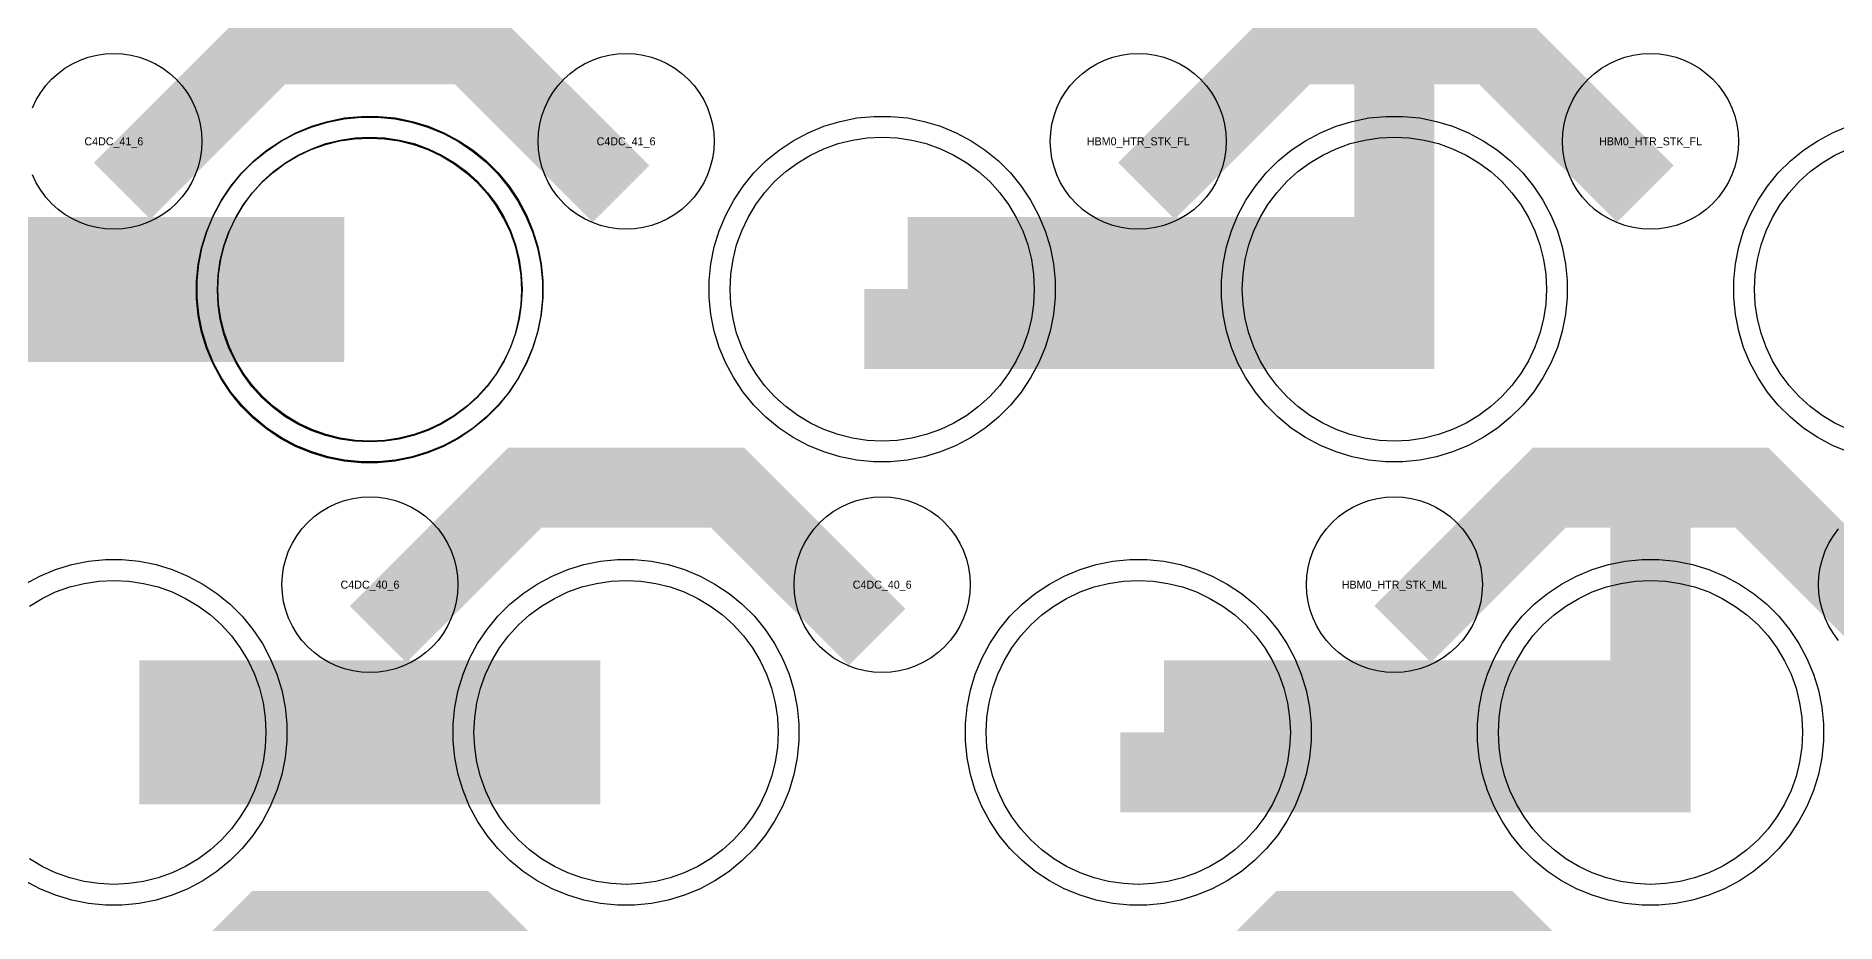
# Model space of a CAD drawing. Extents: x -11880 to 11880, y -14992 to 14992.
# Drawn here: x -10104 to -9542, y -9357 to -9079 of the extents above; entities that cross this region are included whole.
import ezdxf
from ezdxf.enums import TextEntityAlignment as Align

# ---------------------------------------------------------------- set-up
doc = ezdxf.new("R2010")
doc.units = 0
doc.header["$MEASUREMENT"] = 0
for name, color, linetype in [('GDS_775_DT_237', 138, 'CONTINUOUS'), ('RDL1_FS', 34, 'CONTINUOUS'), ('RDL_BS', 160, 'CONTINUOUS')]:
    doc.layers.add(name, color=color, linetype=linetype)

msp = doc.modelspace()

# ---------------------------------------------------------------- linework, layer by layer
at = {"layer": 'RDL1_FS', "color": 241, "true_color": 0xf7abae}
msp.add_lwpolyline([(-10000.149, -9206.226), (-10004.806, -9205.997), (-10009.417, -9205.313), (-10013.94, -9204.181), (-10018.33, -9202.609), (-10022.544, -9200.617), (-10026.544, -9198.219), (-10030.289, -9195.441), (-10033.743, -9192.311), (-10036.873, -9188.857), (-10039.651, -9185.112), (-10042.049, -9181.112), (-10044.041, -9176.898), (-10045.613, -9172.508), (-10046.745, -9167.985), (-10047.429, -9163.374), (-10047.658, -9158.717), (-10047.429, -9154.06), (-10046.745, -9149.449), (-10045.613, -9144.926), (-10044.041, -9140.536), (-10042.049, -9136.322), (-10039.651, -9132.322), (-10036.873, -9128.577), (-10033.743, -9125.123), (-10030.289, -9121.993), (-10026.544, -9119.215), (-10022.544, -9116.817), (-10018.33, -9114.825), (-10013.94, -9113.253), (-10009.417, -9112.121), (-10004.806, -9111.437), (-10000.149, -9111.208), (-9995.492, -9111.437), (-9990.881, -9112.121), (-9986.358, -9113.253), (-9981.968, -9114.825), (-9977.754, -9116.817), (-9973.754, -9119.215), (-9970.009, -9121.993), (-9966.555, -9125.123), (-9963.425, -9128.577), (-9960.647, -9132.322), (-9958.249, -9136.322), (-9956.257, -9140.536), (-9954.685, -9144.926), (-9953.553, -9149.449), (-9952.869, -9154.06), (-9952.64, -9158.717), (-9952.869, -9163.374), (-9953.553, -9167.985), (-9954.685, -9172.508), (-9956.257, -9176.898), (-9958.249, -9181.112), (-9960.647, -9185.112), (-9963.425, -9188.857), (-9966.555, -9192.311), (-9970.009, -9195.441), (-9973.754, -9198.219), (-9977.754, -9200.617), (-9981.968, -9202.609), (-9986.358, -9204.181), (-9990.881, -9205.313), (-9995.492, -9205.997)], close=True, dxfattribs=at)
at = {"layer": 'RDL1_FS'}
for points in [[(-10000, -9205.944), (-10004.657, -9205.715), (-10009.268, -9205.031), (-10013.791, -9203.899), (-10018.181, -9202.327), (-10022.395, -9200.335), (-10026.395, -9197.937), (-10030.14, -9195.159), (-10033.594, -9192.029), (-10036.724, -9188.575), (-10039.502, -9184.83), (-10041.9, -9180.83), (-10043.892, -9176.616), (-10045.464, -9172.226), (-10046.596, -9167.703), (-10047.28, -9163.092), (-10047.509, -9158.435), (-10047.28, -9153.778), (-10046.596, -9149.167), (-10045.464, -9144.644), (-10043.892, -9140.254), (-10041.9, -9136.04), (-10039.502, -9132.04), (-10036.724, -9128.295), (-10033.594, -9124.841), (-10030.14, -9121.711), (-10026.395, -9118.933), (-10022.395, -9116.535), (-10018.181, -9114.543), (-10013.791, -9112.971), (-10009.268, -9111.839), (-10004.657, -9111.155), (-10000, -9110.926), (-9995.343, -9111.155), (-9990.732, -9111.839), (-9986.209, -9112.971), (-9981.819, -9114.543), (-9977.605, -9116.535), (-9973.605, -9118.933), (-9969.86, -9121.711), (-9966.406, -9124.841), (-9963.276, -9128.295), (-9960.498, -9132.04), (-9958.1, -9136.04), (-9956.108, -9140.254), (-9954.536, -9144.644), (-9953.404, -9149.167), (-9952.72, -9153.778), (-9952.491, -9158.435), (-9952.72, -9163.092), (-9953.404, -9167.703), (-9954.536, -9172.226), (-9956.108, -9176.616), (-9958.1, -9180.83), (-9960.498, -9184.83), (-9963.276, -9188.575), (-9966.406, -9192.029), (-9969.86, -9195.159), (-9973.605, -9197.937), (-9977.605, -9200.335), (-9981.819, -9202.327), (-9986.209, -9203.899), (-9990.732, -9205.031), (-9995.343, -9205.715)], [(-9840, -9205.944), (-9844.657, -9205.715), (-9849.268, -9205.031), (-9853.791, -9203.899), (-9858.181, -9202.327), (-9862.395, -9200.335), (-9866.395, -9197.937), (-9870.14, -9195.159), (-9873.594, -9192.029), (-9876.724, -9188.575), (-9879.502, -9184.83), (-9881.9, -9180.83), (-9883.892, -9176.616), (-9885.464, -9172.226), (-9886.596, -9167.703), (-9887.28, -9163.092), (-9887.509, -9158.435), (-9887.28, -9153.778), (-9886.596, -9149.167), (-9885.464, -9144.644), (-9883.892, -9140.254), (-9881.9, -9136.04), (-9879.502, -9132.04), (-9876.724, -9128.295), (-9873.594, -9124.841), (-9870.14, -9121.711), (-9866.395, -9118.933), (-9862.395, -9116.535), (-9858.181, -9114.543), (-9853.791, -9112.971), (-9849.268, -9111.839), (-9844.657, -9111.155), (-9840, -9110.926), (-9835.343, -9111.155), (-9830.732, -9111.839), (-9826.209, -9112.971), (-9821.819, -9114.543), (-9817.605, -9116.535), (-9813.605, -9118.933), (-9809.86, -9121.711), (-9806.406, -9124.841), (-9803.276, -9128.295), (-9800.498, -9132.04), (-9798.1, -9136.04), (-9796.108, -9140.254), (-9794.536, -9144.644), (-9793.404, -9149.167), (-9792.72, -9153.778), (-9792.491, -9158.435), (-9792.72, -9163.092), (-9793.404, -9167.703), (-9794.536, -9172.226), (-9796.108, -9176.616), (-9798.1, -9180.83), (-9800.498, -9184.83), (-9803.276, -9188.575), (-9806.406, -9192.029), (-9809.86, -9195.159), (-9813.605, -9197.937), (-9817.605, -9200.335), (-9821.819, -9202.327), (-9826.209, -9203.899), (-9830.732, -9205.031), (-9835.343, -9205.715)], [(-9680, -9205.944), (-9684.657, -9205.715), (-9689.268, -9205.031), (-9693.791, -9203.899), (-9698.181, -9202.327), (-9702.395, -9200.335), (-9706.395, -9197.937), (-9710.14, -9195.159), (-9713.594, -9192.029), (-9716.724, -9188.575), (-9719.502, -9184.83), (-9721.9, -9180.83), (-9723.892, -9176.616), (-9725.464, -9172.226), (-9726.596, -9167.703), (-9727.28, -9163.092), (-9727.509, -9158.435), (-9727.28, -9153.778), (-9726.596, -9149.167), (-9725.464, -9144.644), (-9723.892, -9140.254), (-9721.9, -9136.04), (-9719.502, -9132.04), (-9716.724, -9128.295), (-9713.594, -9124.841), (-9710.14, -9121.711), (-9706.395, -9118.933), (-9702.395, -9116.535), (-9698.181, -9114.543), (-9693.791, -9112.971), (-9689.268, -9111.839), (-9684.657, -9111.155), (-9680, -9110.926), (-9675.343, -9111.155), (-9670.732, -9111.839), (-9666.209, -9112.971), (-9661.819, -9114.543), (-9657.605, -9116.535), (-9653.605, -9118.933), (-9649.86, -9121.711), (-9646.406, -9124.841), (-9643.276, -9128.295), (-9640.498, -9132.04), (-9638.1, -9136.04), (-9636.108, -9140.254), (-9634.536, -9144.644), (-9633.404, -9149.167), (-9632.72, -9153.778), (-9632.491, -9158.435), (-9632.72, -9163.092), (-9633.404, -9167.703), (-9634.536, -9172.226), (-9636.108, -9176.616), (-9638.1, -9180.83), (-9640.498, -9184.83), (-9643.276, -9188.575), (-9646.406, -9192.029), (-9649.86, -9195.159), (-9653.605, -9197.937), (-9657.605, -9200.335), (-9661.819, -9202.327), (-9666.209, -9203.899), (-9670.732, -9205.031), (-9675.343, -9205.715)], [(-9920, -9344.509), (-9924.657, -9344.28), (-9929.268, -9343.596), (-9933.791, -9342.464), (-9938.181, -9340.892), (-9942.395, -9338.9), (-9946.395, -9336.502), (-9950.14, -9333.724), (-9953.594, -9330.594), (-9956.724, -9327.14), (-9959.502, -9323.395), (-9961.9, -9319.395), (-9963.892, -9315.181), (-9965.464, -9310.791), (-9966.596, -9306.268), (-9967.28, -9301.657), (-9967.509, -9297), (-9967.28, -9292.343), (-9966.596, -9287.732), (-9965.464, -9283.209), (-9963.892, -9278.819), (-9961.9, -9274.605), (-9959.502, -9270.605), (-9956.724, -9266.86), (-9953.594, -9263.406), (-9950.14, -9260.276), (-9946.395, -9257.498), (-9942.395, -9255.1), (-9938.181, -9253.108), (-9933.791, -9251.536), (-9929.268, -9250.404), (-9924.657, -9249.72), (-9920, -9249.491), (-9915.343, -9249.72), (-9910.732, -9250.404), (-9906.209, -9251.536), (-9901.819, -9253.108), (-9897.605, -9255.1), (-9893.605, -9257.498), (-9889.86, -9260.276), (-9886.406, -9263.406), (-9883.276, -9266.86), (-9880.498, -9270.605), (-9878.1, -9274.605), (-9876.108, -9278.819), (-9874.536, -9283.209), (-9873.404, -9287.732), (-9872.72, -9292.343), (-9872.491, -9297), (-9872.72, -9301.657), (-9873.404, -9306.268), (-9874.536, -9310.791), (-9876.108, -9315.181), (-9878.1, -9319.395), (-9880.498, -9323.395), (-9883.276, -9327.14), (-9886.406, -9330.594), (-9889.86, -9333.724), (-9893.605, -9336.502), (-9897.605, -9338.9), (-9901.819, -9340.892), (-9906.209, -9342.464), (-9910.732, -9343.596), (-9915.343, -9344.28)], [(-9760, -9344.509), (-9764.657, -9344.28), (-9769.268, -9343.596), (-9773.791, -9342.464), (-9778.181, -9340.892), (-9782.395, -9338.9), (-9786.395, -9336.502), (-9790.14, -9333.724), (-9793.594, -9330.594), (-9796.724, -9327.14), (-9799.502, -9323.395), (-9801.9, -9319.395), (-9803.892, -9315.181), (-9805.464, -9310.791), (-9806.596, -9306.268), (-9807.28, -9301.657), (-9807.509, -9297), (-9807.28, -9292.343), (-9806.596, -9287.732), (-9805.464, -9283.209), (-9803.892, -9278.819), (-9801.9, -9274.605), (-9799.502, -9270.605), (-9796.724, -9266.86), (-9793.594, -9263.406), (-9790.14, -9260.276), (-9786.395, -9257.498), (-9782.395, -9255.1), (-9778.181, -9253.108), (-9773.791, -9251.536), (-9769.268, -9250.404), (-9764.657, -9249.72), (-9760, -9249.491), (-9755.343, -9249.72), (-9750.732, -9250.404), (-9746.209, -9251.536), (-9741.819, -9253.108), (-9737.605, -9255.1), (-9733.605, -9257.498), (-9729.86, -9260.276), (-9726.406, -9263.406), (-9723.276, -9266.86), (-9720.498, -9270.605), (-9718.1, -9274.605), (-9716.108, -9278.819), (-9714.536, -9283.209), (-9713.404, -9287.732), (-9712.72, -9292.343), (-9712.491, -9297), (-9712.72, -9301.657), (-9713.404, -9306.268), (-9714.536, -9310.791), (-9716.108, -9315.181), (-9718.1, -9319.395), (-9720.498, -9323.395), (-9723.276, -9327.14), (-9726.406, -9330.594), (-9729.86, -9333.724), (-9733.605, -9336.502), (-9737.605, -9338.9), (-9741.819, -9340.892), (-9746.209, -9342.464), (-9750.732, -9343.596), (-9755.343, -9344.28)], [(-9600, -9344.509), (-9604.657, -9344.28), (-9609.268, -9343.596), (-9613.791, -9342.464), (-9618.181, -9340.892), (-9622.395, -9338.9), (-9626.395, -9336.502), (-9630.14, -9333.724), (-9633.594, -9330.594), (-9636.724, -9327.14), (-9639.502, -9323.395), (-9641.9, -9319.395), (-9643.892, -9315.181), (-9645.464, -9310.791), (-9646.596, -9306.268), (-9647.28, -9301.657), (-9647.509, -9297), (-9647.28, -9292.343), (-9646.596, -9287.732), (-9645.464, -9283.209), (-9643.892, -9278.819), (-9641.9, -9274.605), (-9639.502, -9270.605), (-9636.724, -9266.86), (-9633.594, -9263.406), (-9630.14, -9260.276), (-9626.395, -9257.498), (-9622.395, -9255.1), (-9618.181, -9253.108), (-9613.791, -9251.536), (-9609.268, -9250.404), (-9604.657, -9249.72), (-9600, -9249.491), (-9595.343, -9249.72), (-9590.732, -9250.404), (-9586.209, -9251.536), (-9581.819, -9253.108), (-9577.605, -9255.1), (-9573.605, -9257.498), (-9569.86, -9260.276), (-9566.406, -9263.406), (-9563.276, -9266.86), (-9560.498, -9270.605), (-9558.1, -9274.605), (-9556.108, -9278.819), (-9554.536, -9283.209), (-9553.404, -9287.732), (-9552.72, -9292.343), (-9552.491, -9297), (-9552.72, -9301.657), (-9553.404, -9306.268), (-9554.536, -9310.791), (-9556.108, -9315.181), (-9558.1, -9319.395), (-9560.498, -9323.395), (-9563.276, -9327.14), (-9566.406, -9330.594), (-9569.86, -9333.724), (-9573.605, -9336.502), (-9577.605, -9338.9), (-9581.819, -9340.892), (-9586.209, -9342.464), (-9590.732, -9343.596), (-9595.343, -9344.28)]]:
    msp.add_lwpolyline(points, close=True, dxfattribs=at)
for points in [[(-9538.181, -9202.327), (-9542.395, -9200.335), (-9546.395, -9197.937), (-9550.14, -9195.159), (-9553.594, -9192.029), (-9556.724, -9188.575), (-9559.502, -9184.83), (-9561.9, -9180.83), (-9563.892, -9176.616), (-9565.464, -9172.226), (-9566.596, -9167.703), (-9567.28, -9163.092), (-9567.509, -9158.435), (-9567.28, -9153.778), (-9566.596, -9149.167), (-9565.464, -9144.644), (-9563.892, -9140.254), (-9561.9, -9136.04), (-9559.502, -9132.04), (-9556.724, -9128.295), (-9553.594, -9124.841), (-9550.14, -9121.711), (-9546.395, -9118.933), (-9542.395, -9116.535), (-9538.181, -9114.543)], [(-10106.395, -9257.498), (-10102.395, -9255.1), (-10098.181, -9253.108), (-10093.791, -9251.536), (-10089.268, -9250.404), (-10084.657, -9249.72), (-10080, -9249.491), (-10075.343, -9249.72), (-10070.732, -9250.404), (-10066.209, -9251.536), (-10061.819, -9253.108), (-10057.605, -9255.1), (-10053.605, -9257.498), (-10049.86, -9260.276), (-10046.406, -9263.406), (-10043.276, -9266.86), (-10040.498, -9270.605), (-10038.1, -9274.605), (-10036.108, -9278.819), (-10034.536, -9283.209), (-10033.404, -9287.732), (-10032.72, -9292.343), (-10032.491, -9297), (-10032.72, -9301.657), (-10033.404, -9306.268), (-10034.536, -9310.791), (-10036.108, -9315.181), (-10038.1, -9319.395), (-10040.498, -9323.395), (-10043.276, -9327.14), (-10046.406, -9330.594), (-10049.86, -9333.724), (-10053.605, -9336.502), (-10057.605, -9338.9), (-10061.819, -9340.892), (-10066.209, -9342.464), (-10070.732, -9343.596), (-10075.343, -9344.28), (-10080, -9344.509), (-10084.657, -9344.28), (-10089.268, -9343.596), (-10093.791, -9342.464), (-10098.181, -9340.892), (-10102.395, -9338.9), (-10106.395, -9336.502)]]:
    msp.add_lwpolyline(points, dxfattribs=at)
at = {"layer": 'RDL1_FS', "color": 241, "true_color": 0xf7abae}
for points in [[(-10152.147, -9158.717, 45, 45, 0), (-10080.147, -9158.717, 45, 45, 0)], [(-10080.147, -9158.717, 45, 45, 0), (-10008.147, -9158.717, 45, 45, 0)]]:
    msp.add_lwpolyline(points, format="xyseb", dxfattribs=at)
at = {"layer": 'RDL1_FS'}
for points in [[(-10151.998, -9158.435, 45, 45, 0), (-10079.998, -9158.435, 45, 45, 0)], [(-10079.998, -9158.435, 45, 45, 0), (-10007.998, -9158.435, 45, 45, 0)], [(-9831.998, -9158.435, 45, 45, 0), (-9759.998, -9158.435, 45, 45, 0)], [(-9759.998, -9158.435, 45, 45, 0), (-9687.998, -9158.435, 45, 45, 0)], [(-10071.998, -9297, 45, 45, 0), (-9999.998, -9297, 45, 45, 0)], [(-9999.998, -9297, 45, 45, 0), (-9927.998, -9297, 45, 45, 0)], [(-9751.998, -9297, 45, 45, 0), (-9679.998, -9297, 45, 45, 0)], [(-9679.998, -9297, 45, 45, 0), (-9607.998, -9297, 45, 45, 0)]]:
    msp.add_lwpolyline(points, format="xyseb", dxfattribs=at)
at = {"layer": 'RDL_BS'}
for points in [[(-9680, -9183.435, 25, 25, 0), (-9680, -9069.434, 25, 25, 0)], [(-10077.438, -9127.749, 25, 25, 0), (-10031.623, -9081.934, 25, 25, 0), (-9998.07, -9081.934, 25, 25, 0)], [(-9921.599, -9128.648, 25, 25, 0), (-9968.313, -9081.934, 25, 25, 0), (-9998.071, -9081.934, 25, 25, 0)], [(-9757.438, -9127.749, 25, 25, 0), (-9711.623, -9081.934, 25, 25, 0), (-9678.07, -9081.934, 25, 25, 0)], [(-9601.599, -9128.648, 25, 25, 0), (-9648.313, -9081.934, 25, 25, 0), (-9678.071, -9081.934, 25, 25, 0)], [(-9845.603, -9170.935, 25, 25, 0), (-9667.5, -9170.935, 25, 25, 0)], [(-9600, -9322, 25, 25, 0), (-9600, -9207.999, 25, 25, 0)], [(-9997.438, -9266.314, 25, 25, 0), (-9951.623, -9220.499, 25, 25, 0), (-9918.07, -9220.499, 25, 25, 0)], [(-9841.599, -9267.213, 25, 25, 0), (-9888.313, -9220.499, 25, 25, 0), (-9918.071, -9220.499, 25, 25, 0)], [(-9677.438, -9266.314, 25, 25, 0), (-9631.623, -9220.499, 25, 25, 0), (-9598.07, -9220.499, 25, 25, 0)], [(-9521.599, -9267.213, 25, 25, 0), (-9568.313, -9220.499, 25, 25, 0), (-9598.071, -9220.499, 25, 25, 0)], [(-9765.603, -9309.5, 25, 25, 0), (-9587.5, -9309.5, 25, 25, 0)], [(-10077.438, -9404.879, 25, 25, 0), (-10031.623, -9359.064, 25, 25, 0), (-9998.07, -9359.064, 25, 25, 0)], [(-9921.599, -9405.778, 25, 25, 0), (-9968.313, -9359.064, 25, 25, 0), (-9998.071, -9359.064, 25, 25, 0)], [(-9757.438, -9404.879, 25, 25, 0), (-9711.623, -9359.064, 25, 25, 0), (-9678.07, -9359.064, 25, 25, 0)], [(-9601.599, -9405.778, 25, 25, 0), (-9648.313, -9359.064, 25, 25, 0), (-9678.071, -9359.064, 25, 25, 0)]]:
    msp.add_lwpolyline(points, format="xyseb", dxfattribs=at)
for points in [[(-10105.402, -9101.728), (-10104.25, -9099.291), (-10102.857, -9096.967), (-10101.254, -9094.804), (-10099.442, -9092.805), (-10097.443, -9090.993), (-10095.28, -9089.39), (-10092.956, -9087.997), (-10090.519, -9086.845), (-10087.984, -9085.938), (-10085.365, -9085.281), (-10082.693, -9084.885), (-10080, -9084.753), (-10077.307, -9084.885), (-10074.635, -9085.281), (-10072.016, -9085.938), (-10069.481, -9086.845), (-10067.044, -9087.997), (-10064.72, -9089.39), (-10062.557, -9090.993), (-10060.558, -9092.805), (-10058.746, -9094.804), (-10057.143, -9096.967), (-10055.75, -9099.291), (-10054.598, -9101.728), (-10053.691, -9104.263), (-10053.034, -9106.882), (-10052.638, -9109.554), (-10052.506, -9112.247), (-10052.638, -9114.94), (-10053.034, -9117.612), (-10053.691, -9120.231), (-10054.598, -9122.766), (-10055.75, -9125.203), (-10057.143, -9127.527), (-10058.746, -9129.69), (-10060.558, -9131.689), (-10062.557, -9133.501), (-10064.72, -9135.104), (-10067.044, -9136.497), (-10069.481, -9137.649), (-10072.016, -9138.556), (-10074.635, -9139.213), (-10077.307, -9139.609), (-10080, -9139.741), (-10082.693, -9139.609), (-10085.365, -9139.213), (-10087.984, -9138.556), (-10090.519, -9137.649), (-10092.956, -9136.497), (-10095.28, -9135.104), (-10097.443, -9133.501), (-10099.442, -9131.689), (-10101.254, -9129.69), (-10102.857, -9127.527), (-10104.25, -9125.203), (-10105.402, -9122.766)], [(-9538.205, -9209.341), (-9543.115, -9207.31), (-9547.777, -9204.818), (-9552.191, -9201.871), (-9556.292, -9198.509), (-9560.074, -9194.727), (-9563.436, -9190.626), (-9566.383, -9186.212), (-9568.875, -9181.55), (-9570.906, -9176.64), (-9572.437, -9171.6), (-9573.483, -9166.373), (-9574, -9161.079), (-9574, -9155.791), (-9573.483, -9150.497), (-9572.437, -9145.27), (-9570.906, -9140.23), (-9568.875, -9135.32), (-9566.383, -9130.658), (-9563.436, -9126.244), (-9560.074, -9122.143), (-9556.292, -9118.361), (-9552.191, -9114.999), (-9547.777, -9112.052), (-9543.115, -9109.56), (-9538.205, -9107.529)], [(-9541.254, -9268.255), (-9542.857, -9266.092), (-9544.25, -9263.768), (-9545.402, -9261.331), (-9546.309, -9258.796), (-9546.966, -9256.177), (-9547.362, -9253.505), (-9547.494, -9250.812), (-9547.362, -9248.119), (-9546.966, -9245.447), (-9546.309, -9242.828), (-9545.402, -9240.293), (-9544.25, -9237.856), (-9542.857, -9235.532), (-9541.254, -9233.369)], [(-10107.777, -9250.617), (-10103.115, -9248.125), (-10098.205, -9246.094), (-10093.165, -9244.563), (-10087.938, -9243.517), (-10082.644, -9243), (-10077.356, -9243), (-10072.062, -9243.517), (-10066.835, -9244.563), (-10061.795, -9246.094), (-10056.885, -9248.125), (-10052.223, -9250.617), (-10047.809, -9253.564), (-10043.708, -9256.926), (-10039.926, -9260.708), (-10036.564, -9264.809), (-10033.617, -9269.223), (-10031.125, -9273.885), (-10029.094, -9278.795), (-10027.563, -9283.835), (-10026.517, -9289.062), (-10026, -9294.356), (-10026, -9299.644), (-10026.517, -9304.938), (-10027.563, -9310.165), (-10029.094, -9315.205), (-10031.125, -9320.115), (-10033.617, -9324.777), (-10036.564, -9329.191), (-10039.926, -9333.292), (-10043.708, -9337.074), (-10047.809, -9340.436), (-10052.223, -9343.383), (-10056.885, -9345.875), (-10061.795, -9347.906), (-10066.835, -9349.437), (-10072.062, -9350.483), (-10077.356, -9351), (-10082.644, -9351), (-10087.938, -9350.483), (-10093.165, -9349.437), (-10098.205, -9347.906), (-10103.115, -9345.875), (-10107.777, -9343.383)]]:
    msp.add_lwpolyline(points, dxfattribs=at)
for points in [[(-9920, -9139.741), (-9922.693, -9139.609), (-9925.365, -9139.213), (-9927.984, -9138.556), (-9930.519, -9137.649), (-9932.956, -9136.497), (-9935.28, -9135.104), (-9937.443, -9133.501), (-9939.442, -9131.689), (-9941.254, -9129.69), (-9942.857, -9127.527), (-9944.25, -9125.203), (-9945.402, -9122.766), (-9946.309, -9120.231), (-9946.966, -9117.612), (-9947.362, -9114.94), (-9947.494, -9112.247), (-9947.362, -9109.554), (-9946.966, -9106.882), (-9946.309, -9104.263), (-9945.402, -9101.728), (-9944.25, -9099.291), (-9942.857, -9096.967), (-9941.254, -9094.804), (-9939.442, -9092.805), (-9937.443, -9090.993), (-9935.28, -9089.39), (-9932.956, -9087.997), (-9930.519, -9086.845), (-9927.984, -9085.938), (-9925.365, -9085.281), (-9922.693, -9084.885), (-9920, -9084.753), (-9917.307, -9084.885), (-9914.635, -9085.281), (-9912.016, -9085.938), (-9909.481, -9086.845), (-9907.044, -9087.997), (-9904.72, -9089.39), (-9902.557, -9090.993), (-9900.558, -9092.805), (-9898.746, -9094.804), (-9897.143, -9096.967), (-9895.75, -9099.291), (-9894.598, -9101.728), (-9893.691, -9104.263), (-9893.034, -9106.882), (-9892.638, -9109.554), (-9892.506, -9112.247), (-9892.638, -9114.94), (-9893.034, -9117.612), (-9893.691, -9120.231), (-9894.598, -9122.766), (-9895.75, -9125.203), (-9897.143, -9127.527), (-9898.746, -9129.69), (-9900.558, -9131.689), (-9902.557, -9133.501), (-9904.72, -9135.104), (-9907.044, -9136.497), (-9909.481, -9137.649), (-9912.016, -9138.556), (-9914.635, -9139.213), (-9917.307, -9139.609)], [(-9760, -9139.741), (-9762.693, -9139.609), (-9765.365, -9139.213), (-9767.984, -9138.556), (-9770.519, -9137.649), (-9772.956, -9136.497), (-9775.28, -9135.104), (-9777.443, -9133.501), (-9779.442, -9131.689), (-9781.254, -9129.69), (-9782.857, -9127.527), (-9784.25, -9125.203), (-9785.402, -9122.766), (-9786.309, -9120.231), (-9786.966, -9117.612), (-9787.362, -9114.94), (-9787.494, -9112.247), (-9787.362, -9109.554), (-9786.966, -9106.882), (-9786.309, -9104.263), (-9785.402, -9101.728), (-9784.25, -9099.291), (-9782.857, -9096.967), (-9781.254, -9094.804), (-9779.442, -9092.805), (-9777.443, -9090.993), (-9775.28, -9089.39), (-9772.956, -9087.997), (-9770.519, -9086.845), (-9767.984, -9085.938), (-9765.365, -9085.281), (-9762.693, -9084.885), (-9760, -9084.753), (-9757.307, -9084.885), (-9754.635, -9085.281), (-9752.016, -9085.938), (-9749.481, -9086.845), (-9747.044, -9087.997), (-9744.72, -9089.39), (-9742.557, -9090.993), (-9740.558, -9092.805), (-9738.746, -9094.804), (-9737.143, -9096.967), (-9735.75, -9099.291), (-9734.598, -9101.728), (-9733.691, -9104.263), (-9733.034, -9106.882), (-9732.638, -9109.554), (-9732.506, -9112.247), (-9732.638, -9114.94), (-9733.034, -9117.612), (-9733.691, -9120.231), (-9734.598, -9122.766), (-9735.75, -9125.203), (-9737.143, -9127.527), (-9738.746, -9129.69), (-9740.558, -9131.689), (-9742.557, -9133.501), (-9744.72, -9135.104), (-9747.044, -9136.497), (-9749.481, -9137.649), (-9752.016, -9138.556), (-9754.635, -9139.213), (-9757.307, -9139.609)], [(-9600, -9139.741), (-9602.693, -9139.609), (-9605.365, -9139.213), (-9607.984, -9138.556), (-9610.519, -9137.649), (-9612.956, -9136.497), (-9615.28, -9135.104), (-9617.443, -9133.501), (-9619.442, -9131.689), (-9621.254, -9129.69), (-9622.857, -9127.527), (-9624.25, -9125.203), (-9625.402, -9122.766), (-9626.309, -9120.231), (-9626.966, -9117.612), (-9627.362, -9114.94), (-9627.494, -9112.247), (-9627.362, -9109.554), (-9626.966, -9106.882), (-9626.309, -9104.263), (-9625.402, -9101.728), (-9624.25, -9099.291), (-9622.857, -9096.967), (-9621.254, -9094.804), (-9619.442, -9092.805), (-9617.443, -9090.993), (-9615.28, -9089.39), (-9612.956, -9087.997), (-9610.519, -9086.845), (-9607.984, -9085.938), (-9605.365, -9085.281), (-9602.693, -9084.885), (-9600, -9084.753), (-9597.307, -9084.885), (-9594.635, -9085.281), (-9592.016, -9085.938), (-9589.481, -9086.845), (-9587.044, -9087.997), (-9584.72, -9089.39), (-9582.557, -9090.993), (-9580.558, -9092.805), (-9578.746, -9094.804), (-9577.143, -9096.967), (-9575.75, -9099.291), (-9574.598, -9101.728), (-9573.691, -9104.263), (-9573.034, -9106.882), (-9572.638, -9109.554), (-9572.506, -9112.247), (-9572.638, -9114.94), (-9573.034, -9117.612), (-9573.691, -9120.231), (-9574.598, -9122.766), (-9575.75, -9125.203), (-9577.143, -9127.527), (-9578.746, -9129.69), (-9580.558, -9131.689), (-9582.557, -9133.501), (-9584.72, -9135.104), (-9587.044, -9136.497), (-9589.481, -9137.649), (-9592.016, -9138.556), (-9594.635, -9139.213), (-9597.307, -9139.609)], [(-10002.644, -9212.435), (-10007.938, -9211.918), (-10013.165, -9210.872), (-10018.205, -9209.341), (-10023.115, -9207.31), (-10027.777, -9204.818), (-10032.191, -9201.871), (-10036.292, -9198.509), (-10040.074, -9194.727), (-10043.436, -9190.626), (-10046.383, -9186.212), (-10048.875, -9181.55), (-10050.906, -9176.64), (-10052.437, -9171.6), (-10053.483, -9166.373), (-10054, -9161.079), (-10054, -9155.791), (-10053.483, -9150.497), (-10052.437, -9145.27), (-10050.906, -9140.23), (-10048.875, -9135.32), (-10046.383, -9130.658), (-10043.436, -9126.244), (-10040.074, -9122.143), (-10036.292, -9118.361), (-10032.191, -9114.999), (-10027.777, -9112.052), (-10023.115, -9109.56), (-10018.205, -9107.529), (-10013.165, -9105.998), (-10007.938, -9104.952), (-10002.644, -9104.435), (-9997.356, -9104.435), (-9992.062, -9104.952), (-9986.835, -9105.998), (-9981.795, -9107.529), (-9976.885, -9109.56), (-9972.223, -9112.052), (-9967.809, -9114.999), (-9963.708, -9118.361), (-9959.926, -9122.143), (-9956.564, -9126.244), (-9953.617, -9130.658), (-9951.125, -9135.32), (-9949.094, -9140.23), (-9947.563, -9145.27), (-9946.517, -9150.497), (-9946, -9155.791), (-9946, -9161.079), (-9946.517, -9166.373), (-9947.563, -9171.6), (-9949.094, -9176.64), (-9951.125, -9181.55), (-9953.617, -9186.212), (-9956.564, -9190.626), (-9959.926, -9194.727), (-9963.708, -9198.509), (-9967.809, -9201.871), (-9972.223, -9204.818), (-9976.885, -9207.31), (-9981.795, -9209.341), (-9986.835, -9210.872), (-9992.062, -9211.918), (-9997.356, -9212.435)], [(-9842.644, -9212.435), (-9847.938, -9211.918), (-9853.165, -9210.872), (-9858.205, -9209.341), (-9863.115, -9207.31), (-9867.777, -9204.818), (-9872.191, -9201.871), (-9876.292, -9198.509), (-9880.074, -9194.727), (-9883.436, -9190.626), (-9886.383, -9186.212), (-9888.875, -9181.55), (-9890.906, -9176.64), (-9892.437, -9171.6), (-9893.483, -9166.373), (-9894, -9161.079), (-9894, -9155.791), (-9893.483, -9150.497), (-9892.437, -9145.27), (-9890.906, -9140.23), (-9888.875, -9135.32), (-9886.383, -9130.658), (-9883.436, -9126.244), (-9880.074, -9122.143), (-9876.292, -9118.361), (-9872.191, -9114.999), (-9867.777, -9112.052), (-9863.115, -9109.56), (-9858.205, -9107.529), (-9853.165, -9105.998), (-9847.938, -9104.952), (-9842.644, -9104.435), (-9837.356, -9104.435), (-9832.062, -9104.952), (-9826.835, -9105.998), (-9821.795, -9107.529), (-9816.885, -9109.56), (-9812.223, -9112.052), (-9807.809, -9114.999), (-9803.708, -9118.361), (-9799.926, -9122.143), (-9796.564, -9126.244), (-9793.617, -9130.658), (-9791.125, -9135.32), (-9789.094, -9140.23), (-9787.563, -9145.27), (-9786.517, -9150.497), (-9786, -9155.791), (-9786, -9161.079), (-9786.517, -9166.373), (-9787.563, -9171.6), (-9789.094, -9176.64), (-9791.125, -9181.55), (-9793.617, -9186.212), (-9796.564, -9190.626), (-9799.926, -9194.727), (-9803.708, -9198.509), (-9807.809, -9201.871), (-9812.223, -9204.818), (-9816.885, -9207.31), (-9821.795, -9209.341), (-9826.835, -9210.872), (-9832.062, -9211.918), (-9837.356, -9212.435)], [(-9682.644, -9212.435), (-9687.938, -9211.918), (-9693.165, -9210.872), (-9698.205, -9209.341), (-9703.115, -9207.31), (-9707.777, -9204.818), (-9712.191, -9201.871), (-9716.292, -9198.509), (-9720.074, -9194.727), (-9723.436, -9190.626), (-9726.383, -9186.212), (-9728.875, -9181.55), (-9730.906, -9176.64), (-9732.437, -9171.6), (-9733.483, -9166.373), (-9734, -9161.079), (-9734, -9155.791), (-9733.483, -9150.497), (-9732.437, -9145.27), (-9730.906, -9140.23), (-9728.875, -9135.32), (-9726.383, -9130.658), (-9723.436, -9126.244), (-9720.074, -9122.143), (-9716.292, -9118.361), (-9712.191, -9114.999), (-9707.777, -9112.052), (-9703.115, -9109.56), (-9698.205, -9107.529), (-9693.165, -9105.998), (-9687.938, -9104.952), (-9682.644, -9104.435), (-9677.356, -9104.435), (-9672.062, -9104.952), (-9666.835, -9105.998), (-9661.795, -9107.529), (-9656.885, -9109.56), (-9652.223, -9112.052), (-9647.809, -9114.999), (-9643.708, -9118.361), (-9639.926, -9122.143), (-9636.564, -9126.244), (-9633.617, -9130.658), (-9631.125, -9135.32), (-9629.094, -9140.23), (-9627.563, -9145.27), (-9626.517, -9150.497), (-9626, -9155.791), (-9626, -9161.079), (-9626.517, -9166.373), (-9627.563, -9171.6), (-9629.094, -9176.64), (-9631.125, -9181.55), (-9633.617, -9186.212), (-9636.564, -9190.626), (-9639.926, -9194.727), (-9643.708, -9198.509), (-9647.809, -9201.871), (-9652.223, -9204.818), (-9656.885, -9207.31), (-9661.795, -9209.341), (-9666.835, -9210.872), (-9672.062, -9211.918), (-9677.356, -9212.435)], [(-10000, -9278.306), (-10002.693, -9278.174), (-10005.365, -9277.778), (-10007.984, -9277.121), (-10010.519, -9276.214), (-10012.956, -9275.062), (-10015.28, -9273.669), (-10017.443, -9272.066), (-10019.442, -9270.254), (-10021.254, -9268.255), (-10022.857, -9266.092), (-10024.25, -9263.768), (-10025.402, -9261.331), (-10026.309, -9258.796), (-10026.966, -9256.177), (-10027.362, -9253.505), (-10027.494, -9250.812), (-10027.362, -9248.119), (-10026.966, -9245.447), (-10026.309, -9242.828), (-10025.402, -9240.293), (-10024.25, -9237.856), (-10022.857, -9235.532), (-10021.254, -9233.369), (-10019.442, -9231.37), (-10017.443, -9229.558), (-10015.28, -9227.955), (-10012.956, -9226.562), (-10010.519, -9225.41), (-10007.984, -9224.503), (-10005.365, -9223.846), (-10002.693, -9223.45), (-10000, -9223.318), (-9997.307, -9223.45), (-9994.635, -9223.846), (-9992.016, -9224.503), (-9989.481, -9225.41), (-9987.044, -9226.562), (-9984.72, -9227.955), (-9982.557, -9229.558), (-9980.558, -9231.37), (-9978.746, -9233.369), (-9977.143, -9235.532), (-9975.75, -9237.856), (-9974.598, -9240.293), (-9973.691, -9242.828), (-9973.034, -9245.447), (-9972.638, -9248.119), (-9972.506, -9250.812), (-9972.638, -9253.505), (-9973.034, -9256.177), (-9973.691, -9258.796), (-9974.598, -9261.331), (-9975.75, -9263.768), (-9977.143, -9266.092), (-9978.746, -9268.255), (-9980.558, -9270.254), (-9982.557, -9272.066), (-9984.72, -9273.669), (-9987.044, -9275.062), (-9989.481, -9276.214), (-9992.016, -9277.121), (-9994.635, -9277.778), (-9997.307, -9278.174)], [(-9840, -9278.306), (-9842.693, -9278.174), (-9845.365, -9277.778), (-9847.984, -9277.121), (-9850.519, -9276.214), (-9852.956, -9275.062), (-9855.28, -9273.669), (-9857.443, -9272.066), (-9859.442, -9270.254), (-9861.254, -9268.255), (-9862.857, -9266.092), (-9864.25, -9263.768), (-9865.402, -9261.331), (-9866.309, -9258.796), (-9866.966, -9256.177), (-9867.362, -9253.505), (-9867.494, -9250.812), (-9867.362, -9248.119), (-9866.966, -9245.447), (-9866.309, -9242.828), (-9865.402, -9240.293), (-9864.25, -9237.856), (-9862.857, -9235.532), (-9861.254, -9233.369), (-9859.442, -9231.37), (-9857.443, -9229.558), (-9855.28, -9227.955), (-9852.956, -9226.562), (-9850.519, -9225.41), (-9847.984, -9224.503), (-9845.365, -9223.846), (-9842.693, -9223.45), (-9840, -9223.318), (-9837.307, -9223.45), (-9834.635, -9223.846), (-9832.016, -9224.503), (-9829.481, -9225.41), (-9827.044, -9226.562), (-9824.72, -9227.955), (-9822.557, -9229.558), (-9820.558, -9231.37), (-9818.746, -9233.369), (-9817.143, -9235.532), (-9815.75, -9237.856), (-9814.598, -9240.293), (-9813.691, -9242.828), (-9813.034, -9245.447), (-9812.638, -9248.119), (-9812.506, -9250.812), (-9812.638, -9253.505), (-9813.034, -9256.177), (-9813.691, -9258.796), (-9814.598, -9261.331), (-9815.75, -9263.768), (-9817.143, -9266.092), (-9818.746, -9268.255), (-9820.558, -9270.254), (-9822.557, -9272.066), (-9824.72, -9273.669), (-9827.044, -9275.062), (-9829.481, -9276.214), (-9832.016, -9277.121), (-9834.635, -9277.778), (-9837.307, -9278.174)], [(-9680, -9278.306), (-9682.693, -9278.174), (-9685.365, -9277.778), (-9687.984, -9277.121), (-9690.519, -9276.214), (-9692.956, -9275.062), (-9695.28, -9273.669), (-9697.443, -9272.066), (-9699.442, -9270.254), (-9701.254, -9268.255), (-9702.857, -9266.092), (-9704.25, -9263.768), (-9705.402, -9261.331), (-9706.309, -9258.796), (-9706.966, -9256.177), (-9707.362, -9253.505), (-9707.494, -9250.812), (-9707.362, -9248.119), (-9706.966, -9245.447), (-9706.309, -9242.828), (-9705.402, -9240.293), (-9704.25, -9237.856), (-9702.857, -9235.532), (-9701.254, -9233.369), (-9699.442, -9231.37), (-9697.443, -9229.558), (-9695.28, -9227.955), (-9692.956, -9226.562), (-9690.519, -9225.41), (-9687.984, -9224.503), (-9685.365, -9223.846), (-9682.693, -9223.45), (-9680, -9223.318), (-9677.307, -9223.45), (-9674.635, -9223.846), (-9672.016, -9224.503), (-9669.481, -9225.41), (-9667.044, -9226.562), (-9664.72, -9227.955), (-9662.557, -9229.558), (-9660.558, -9231.37), (-9658.746, -9233.369), (-9657.143, -9235.532), (-9655.75, -9237.856), (-9654.598, -9240.293), (-9653.691, -9242.828), (-9653.034, -9245.447), (-9652.638, -9248.119), (-9652.506, -9250.812), (-9652.638, -9253.505), (-9653.034, -9256.177), (-9653.691, -9258.796), (-9654.598, -9261.331), (-9655.75, -9263.768), (-9657.143, -9266.092), (-9658.746, -9268.255), (-9660.558, -9270.254), (-9662.557, -9272.066), (-9664.72, -9273.669), (-9667.044, -9275.062), (-9669.481, -9276.214), (-9672.016, -9277.121), (-9674.635, -9277.778), (-9677.307, -9278.174)], [(-9922.644, -9351), (-9927.938, -9350.483), (-9933.165, -9349.437), (-9938.205, -9347.906), (-9943.115, -9345.875), (-9947.777, -9343.383), (-9952.191, -9340.436), (-9956.292, -9337.074), (-9960.074, -9333.292), (-9963.436, -9329.191), (-9966.383, -9324.777), (-9968.875, -9320.115), (-9970.906, -9315.205), (-9972.437, -9310.165), (-9973.483, -9304.938), (-9974, -9299.644), (-9974, -9294.356), (-9973.483, -9289.062), (-9972.437, -9283.835), (-9970.906, -9278.795), (-9968.875, -9273.885), (-9966.383, -9269.223), (-9963.436, -9264.809), (-9960.074, -9260.708), (-9956.292, -9256.926), (-9952.191, -9253.564), (-9947.777, -9250.617), (-9943.115, -9248.125), (-9938.205, -9246.094), (-9933.165, -9244.563), (-9927.938, -9243.517), (-9922.644, -9243), (-9917.356, -9243), (-9912.062, -9243.517), (-9906.835, -9244.563), (-9901.795, -9246.094), (-9896.885, -9248.125), (-9892.223, -9250.617), (-9887.809, -9253.564), (-9883.708, -9256.926), (-9879.926, -9260.708), (-9876.564, -9264.809), (-9873.617, -9269.223), (-9871.125, -9273.885), (-9869.094, -9278.795), (-9867.563, -9283.835), (-9866.517, -9289.062), (-9866, -9294.356), (-9866, -9299.644), (-9866.517, -9304.938), (-9867.563, -9310.165), (-9869.094, -9315.205), (-9871.125, -9320.115), (-9873.617, -9324.777), (-9876.564, -9329.191), (-9879.926, -9333.292), (-9883.708, -9337.074), (-9887.809, -9340.436), (-9892.223, -9343.383), (-9896.885, -9345.875), (-9901.795, -9347.906), (-9906.835, -9349.437), (-9912.062, -9350.483), (-9917.356, -9351)], [(-9762.644, -9351), (-9767.938, -9350.483), (-9773.165, -9349.437), (-9778.205, -9347.906), (-9783.115, -9345.875), (-9787.777, -9343.383), (-9792.191, -9340.436), (-9796.292, -9337.074), (-9800.074, -9333.292), (-9803.436, -9329.191), (-9806.383, -9324.777), (-9808.875, -9320.115), (-9810.906, -9315.205), (-9812.437, -9310.165), (-9813.483, -9304.938), (-9814, -9299.644), (-9814, -9294.356), (-9813.483, -9289.062), (-9812.437, -9283.835), (-9810.906, -9278.795), (-9808.875, -9273.885), (-9806.383, -9269.223), (-9803.436, -9264.809), (-9800.074, -9260.708), (-9796.292, -9256.926), (-9792.191, -9253.564), (-9787.777, -9250.617), (-9783.115, -9248.125), (-9778.205, -9246.094), (-9773.165, -9244.563), (-9767.938, -9243.517), (-9762.644, -9243), (-9757.356, -9243), (-9752.062, -9243.517), (-9746.835, -9244.563), (-9741.795, -9246.094), (-9736.885, -9248.125), (-9732.223, -9250.617), (-9727.809, -9253.564), (-9723.708, -9256.926), (-9719.926, -9260.708), (-9716.564, -9264.809), (-9713.617, -9269.223), (-9711.125, -9273.885), (-9709.094, -9278.795), (-9707.563, -9283.835), (-9706.517, -9289.062), (-9706, -9294.356), (-9706, -9299.644), (-9706.517, -9304.938), (-9707.563, -9310.165), (-9709.094, -9315.205), (-9711.125, -9320.115), (-9713.617, -9324.777), (-9716.564, -9329.191), (-9719.926, -9333.292), (-9723.708, -9337.074), (-9727.809, -9340.436), (-9732.223, -9343.383), (-9736.885, -9345.875), (-9741.795, -9347.906), (-9746.835, -9349.437), (-9752.062, -9350.483), (-9757.356, -9351)], [(-9602.644, -9351), (-9607.938, -9350.483), (-9613.165, -9349.437), (-9618.205, -9347.906), (-9623.115, -9345.875), (-9627.777, -9343.383), (-9632.191, -9340.436), (-9636.292, -9337.074), (-9640.074, -9333.292), (-9643.436, -9329.191), (-9646.383, -9324.777), (-9648.875, -9320.115), (-9650.906, -9315.205), (-9652.437, -9310.165), (-9653.483, -9304.938), (-9654, -9299.644), (-9654, -9294.356), (-9653.483, -9289.062), (-9652.437, -9283.835), (-9650.906, -9278.795), (-9648.875, -9273.885), (-9646.383, -9269.223), (-9643.436, -9264.809), (-9640.074, -9260.708), (-9636.292, -9256.926), (-9632.191, -9253.564), (-9627.777, -9250.617), (-9623.115, -9248.125), (-9618.205, -9246.094), (-9613.165, -9244.563), (-9607.938, -9243.517), (-9602.644, -9243), (-9597.356, -9243), (-9592.062, -9243.517), (-9586.835, -9244.563), (-9581.795, -9246.094), (-9576.885, -9248.125), (-9572.223, -9250.617), (-9567.809, -9253.564), (-9563.708, -9256.926), (-9559.926, -9260.708), (-9556.564, -9264.809), (-9553.617, -9269.223), (-9551.125, -9273.885), (-9549.094, -9278.795), (-9547.563, -9283.835), (-9546.517, -9289.062), (-9546, -9294.356), (-9546, -9299.644), (-9546.517, -9304.938), (-9547.563, -9310.165), (-9549.094, -9315.205), (-9551.125, -9320.115), (-9553.617, -9324.777), (-9556.564, -9329.191), (-9559.926, -9333.292), (-9563.708, -9337.074), (-9567.809, -9340.436), (-9572.223, -9343.383), (-9576.885, -9345.875), (-9581.795, -9347.906), (-9586.835, -9349.437), (-9592.062, -9350.483), (-9597.356, -9351)]]:
    msp.add_lwpolyline(points, close=True, dxfattribs=at)
at = {"layer": 'RDL_BS', "color": 241, "true_color": 0xf7abae}
msp.add_lwpolyline([(-10002.793, -9212.717), (-10008.087, -9212.2), (-10013.314, -9211.154), (-10018.354, -9209.623), (-10023.264, -9207.592), (-10027.926, -9205.1), (-10032.34, -9202.153), (-10036.441, -9198.791), (-10040.223, -9195.009), (-10043.585, -9190.908), (-10046.532, -9186.494), (-10049.024, -9181.832), (-10051.055, -9176.922), (-10052.586, -9171.882), (-10053.632, -9166.655), (-10054.149, -9161.361), (-10054.149, -9156.073), (-10053.632, -9150.779), (-10052.586, -9145.552), (-10051.055, -9140.512), (-10049.024, -9135.602), (-10046.532, -9130.94), (-10043.585, -9126.526), (-10040.223, -9122.425), (-10036.441, -9118.643), (-10032.34, -9115.281), (-10027.926, -9112.334), (-10023.264, -9109.842), (-10018.354, -9107.811), (-10013.314, -9106.28), (-10008.087, -9105.234), (-10002.793, -9104.717), (-9997.505, -9104.717), (-9992.211, -9105.234), (-9986.984, -9106.28), (-9981.944, -9107.811), (-9977.034, -9109.842), (-9972.372, -9112.334), (-9967.958, -9115.281), (-9963.857, -9118.643), (-9960.075, -9122.425), (-9956.713, -9126.526), (-9953.766, -9130.94), (-9951.274, -9135.602), (-9949.243, -9140.512), (-9947.712, -9145.552), (-9946.666, -9150.779), (-9946.149, -9156.073), (-9946.149, -9161.361), (-9946.666, -9166.655), (-9947.712, -9171.882), (-9949.243, -9176.922), (-9951.274, -9181.832), (-9953.766, -9186.494), (-9956.713, -9190.908), (-9960.075, -9195.009), (-9963.857, -9198.791), (-9967.958, -9202.153), (-9972.372, -9205.1), (-9977.034, -9207.592), (-9981.944, -9209.623), (-9986.984, -9211.154), (-9992.211, -9212.2), (-9997.505, -9212.717)], close=True, dxfattribs=at)

# ---------------------------------------------------------------- texts
at = {"layer": 'GDS_775_DT_237'}
for s, p in [('C4DC_41_6', (-10080, -9112.247)), ('C4DC_41_6', (-10080, -9112.247)), ('C4DC_41_6', (-9920, -9112.247)), ('C4DC_41_6', (-9920, -9112.247)), ('HBM0_HTR_STK_FL', (-9760, -9112.247)), ('HBM0_HTR_STK_FL', (-9760, -9112.247)), ('HBM0_HTR_STK_FL', (-9600, -9112.247)), ('HBM0_HTR_STK_FL', (-9600, -9112.247)), ('C4DC_40_6', (-10000, -9250.812)), ('C4DC_40_6', (-10000, -9250.812)), ('C4DC_40_6', (-9840, -9250.812)), ('C4DC_40_6', (-9840, -9250.812)), ('HBM0_HTR_STK_ML', (-9680, -9250.812)), ('HBM0_HTR_STK_ML', (-9680, -9250.812))]:
    msp.add_text(s, height=2.5, dxfattribs=at).set_placement(p, align=Align.MIDDLE_CENTER)

doc.saveas('drawing.dxf')
